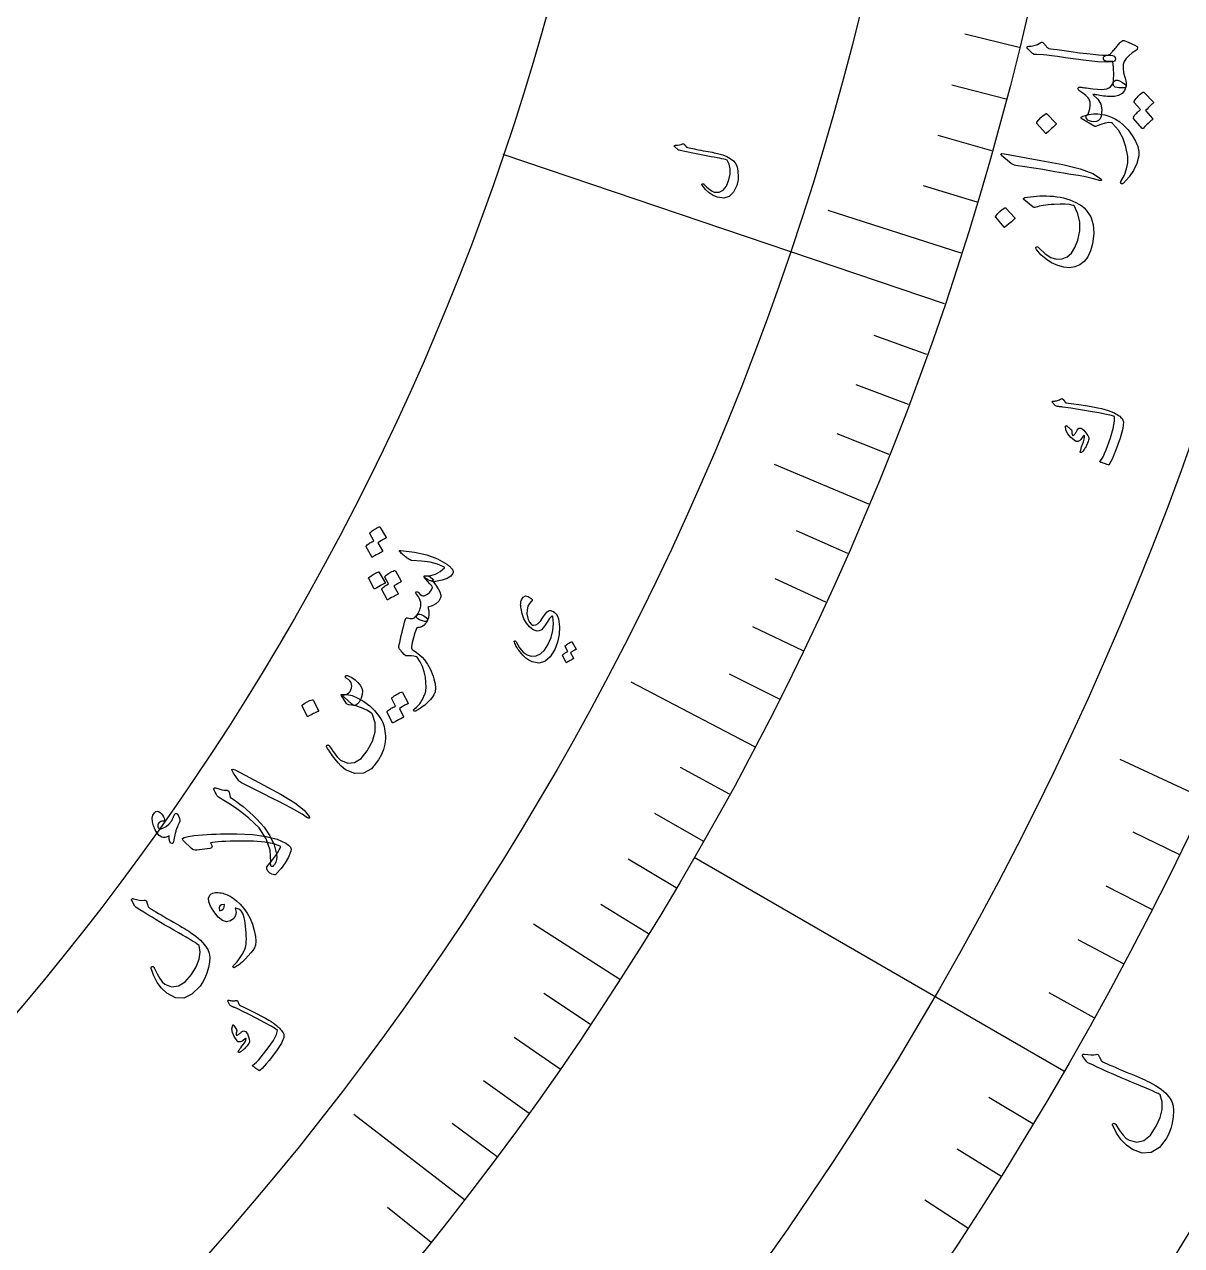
# Model space of a CAD drawing. Header units: millimetres. Extents: x -45 to 45, y -45 to 73.
# Drawn here: x 23.22 to 36.63, y -22.38 to -8.23 of the extents above; entities that cross this region are included whole.
import ezdxf

# ---------------------------------------------------------------- set-up
doc = ezdxf.new("R2010")
doc.units = ezdxf.units.MM
for name, color, linetype in [('CUT_OUTER', 1, 'Continuous'), ('ENGRAVE', 7, 'Continuous'), ('ENGRAVE_FINE', 8, 'Continuous'), ('TEXT', 5, 'Continuous')]:
    doc.layers.add(name, color=color, linetype=linetype)

msp = doc.modelspace()

# ---------------------------------------------------------------- linework, layer by layer
at = {"layer": 'CUT_OUTER'}
msp.add_arc((0, -0.0002), 44.9998, 179.74001, 0.25885, dxfattribs=at)
at = {"layer": 'ENGRAVE'}
for points in [[(33.8857, -11.4721), (28.7709, -9.7404)], [(34.0793, -10.8837), (32.536, -10.3909)], [(33.0093, -13.7926), (31.9131, -13.3346)], [(31.6876, -16.6057), (30.2526, -15.8538)], [(36.9094, -17.2111), (35.9224, -16.7509)], [(35.2689, -20.3625), (30.9821, -17.8875)], [(30.122, -19.3006), (29.1218, -18.6597)], [(28.3229, -21.8555), (27.0404, -20.8658)]]:
    msp.add_lwpolyline(points, dxfattribs=at)
for radius in [44.1, 44.1, 42.9188, 40.725, 40.725, 38.9925, 35.775, 35.775, 33.885, 30.375, 30.375]:
    msp.add_circle((0, 0), radius, dxfattribs=at)
at = {"layer": 'ENGRAVE_FINE'}
for points in [[(34.7499, -8.5028), (34.1204, -8.3488)], [(34.5978, -9.1018), (33.9711, -8.9369)], [(34.4353, -9.6984), (33.8116, -9.5227)], [(34.2625, -10.2924), (33.6419, -10.106)], [(33.6819, -12.0573), (33.0718, -11.8389)], [(33.4679, -12.6393), (32.8617, -12.4104)], [(33.2437, -13.2178), (32.6415, -12.9784)], [(32.7649, -14.3636), (32.1714, -14.1035)], [(32.5104, -14.9306), (31.9215, -14.6602)], [(32.246, -15.4934), (31.6619, -15.2128)], [(31.9717, -16.0518), (31.3926, -15.7611)], [(31.3937, -17.1549), (30.825, -16.8441)], [(31.0901, -17.6991), (30.5269, -17.3785)], [(36.6034, -17.8527), (36.0695, -17.5923)], [(30.7769, -18.2382), (30.2194, -17.9079)], [(36.2862, -18.4888), (35.757, -18.2191)], [(30.4542, -18.7721), (29.9026, -18.4321)], [(35.958, -19.1192), (35.4336, -18.8404)], [(29.7806, -19.8235), (29.2411, -19.4644)], [(35.6189, -19.7439), (35.0994, -19.4559)], [(29.4298, -20.3405), (28.8967, -19.9721)], [(29.0699, -20.8517), (28.5433, -20.474)], [(34.9081, -20.9749), (34.399, -20.669)], [(28.7009, -21.3567), (28.181, -20.9699)], [(34.5368, -21.581), (34.033, -21.2662)], [(34.1549, -22.1804), (33.6567, -21.8569)], [(27.9361, -22.3478), (27.4301, -21.943)]]:
    msp.add_lwpolyline(points, dxfattribs=at)
at = {"layer": 'TEXT'}
for points in [[(35.2456, -8.5339), (35.3539, -8.549), (35.4503, -8.5619), (35.5349, -8.5725), (35.6075, -8.5808), (35.6681, -8.5869), (35.7166, -8.5907), (35.753, -8.5922), (35.7773, -8.5915), (35.8088, -8.5895), (35.8336, -8.5934), (35.8517, -8.6033), (35.863, -8.6192), (35.8672, -8.6364), (35.864, -8.6502), (35.8533, -8.6607), (35.8353, -8.6678), (35.7718, -8.6725), (35.6592, -8.6664), (35.4975, -8.6493), (35.2866, -8.6211), (35.1963, -8.6073), (35.1241, -8.5967), (35.07, -8.5895), (35.0339, -8.5855), (34.9523, -8.5847), (34.9381, -8.5837), (34.9256, -8.5812), (34.9148, -8.5771), (34.9057, -8.5715), (34.8851, -8.5515), (34.8691, -8.536), (34.8578, -8.5249), (34.8512, -8.5182), (34.8422, -8.5056), (34.8401, -8.4964), (34.8449, -8.4906), (34.8567, -8.4883), (34.8889, -8.4867), (34.9239, -8.479), (34.9616, -8.4653), (35.0022, -8.4454), (35.0102, -8.4419), (35.0174, -8.4412), (35.024, -8.4435), (35.0299, -8.4486), (35.0367, -8.4561), (35.043, -8.4633), (35.0489, -8.47), (35.0543, -8.4762), (35.0593, -8.4821), (35.0638, -8.4875), (35.0679, -8.4924), (35.0715, -8.497), (35.0779, -8.5038), (35.0846, -8.5089), (35.0918, -8.5124), (35.0993, -8.5142), (35.1163, -8.516), (35.1464, -8.5199), (35.1895, -8.5259), (35.2456, -8.5339)], [(35.7257, -8.6359), (35.7288, -8.6158), (35.7375, -8.6015), (35.752, -8.593), (35.7722, -8.5903), (35.7821, -8.5892), (35.7926, -8.5849), (35.8036, -8.5775), (35.8151, -8.5668), (35.8215, -8.5598), (35.8286, -8.5522), (35.8364, -8.5438), (35.845, -8.5347), (35.8541, -8.5249), (35.8634, -8.5142), (35.8731, -8.5027), (35.883, -8.4904), (35.9017, -8.4674), (35.9171, -8.4494), (35.9293, -8.4365), (35.9384, -8.4286), (35.9459, -8.4236), (35.9531, -8.4209), (35.9599, -8.4206), (35.9664, -8.4227), (36.015, -8.4416), (36.0563, -8.4594), (36.0903, -8.4762), (36.1169, -8.492), (36.1201, -8.4952), (36.1218, -8.4994), (36.1223, -8.5047), (36.1214, -8.5109), (36.1192, -8.5186), (36.1168, -8.5246), (36.1141, -8.529), (36.1111, -8.5318), (36.0616, -8.5653), (36.0212, -8.5982), (35.9901, -8.6305), (35.9681, -8.6623), (35.9566, -8.6971), (35.9543, -8.7413), (35.9612, -8.7949), (35.9773, -8.858), (35.9854, -8.8885), (35.9901, -8.9145), (35.9915, -8.9358), (35.9895, -8.9525), (35.9862, -8.96), (35.9805, -8.9655), (35.9724, -8.9691), (35.9619, -8.9707), (35.9039, -8.9708), (35.864, -8.9615), (35.8423, -8.9429), (35.8387, -8.9149), (35.8423, -8.8869), (35.8448, -8.8579), (35.8462, -8.828), (35.8464, -8.7971), (35.8454, -8.7654), (35.843, -8.7329), (35.8392, -8.6997), (35.834, -8.6657), (35.7864, -8.6646), (35.7525, -8.6593), (35.7322, -8.6497), (35.7257, -8.6359)], [(35.4339, -8.9735), (35.4387, -8.9669), (35.4456, -8.9628), (35.4544, -8.9611), (35.4654, -8.962), (35.4729, -8.9629), (35.4833, -8.9641), (35.4966, -8.9658), (35.5129, -8.9678), (35.5319, -8.9702), (35.5537, -8.973), (35.5781, -8.9761), (35.6052, -8.9796), (35.6572, -8.9855), (35.7012, -8.9877), (35.7372, -8.9861), (35.7653, -8.9806), (35.7886, -8.9712), (35.8086, -8.9571), (35.8253, -8.9383), (35.8387, -8.9149), (35.8523, -8.8934), (35.8691, -8.8818), (35.8893, -8.8802), (35.9128, -8.8886), (35.9485, -8.9082), (35.9732, -8.9251), (35.987, -8.9393), (35.99, -8.9508), (35.9713, -8.9988), (35.9423, -9.0345), (35.903, -9.0579), (35.8534, -9.069), (35.8385, -9.0697), (35.8227, -9.07), (35.8059, -9.0699), (35.7883, -9.0695), (35.7696, -9.0686), (35.75, -9.0668), (35.7293, -9.0642), (35.7076, -9.0607), (35.6866, -9.0571), (35.6679, -9.054), (35.6515, -9.0513), (35.6375, -9.0492), (35.626, -9.0474), (35.6174, -9.0461), (35.6115, -9.0451), (35.6084, -9.0444), (35.607, -9.0442), (35.606, -9.0443), (35.6055, -9.0447), (35.6055, -9.0455), (35.606, -9.0466), (35.6072, -9.0482), (35.6091, -9.0501), (35.6117, -9.0524), (35.6635, -9.1016), (35.6955, -9.159), (35.7077, -9.2246), (35.7, -9.2984), (35.6887, -9.3277), (35.6706, -9.348), (35.6456, -9.3594), (35.6138, -9.3618), (35.5866, -9.358), (35.5643, -9.3514), (35.547, -9.3422), (35.5346, -9.3302), (35.5271, -9.3176), (35.5244, -9.3062), (35.5265, -9.296), (35.5334, -9.2871), (35.5415, -9.28), (35.5477, -9.2734), (35.5519, -9.2675), (35.5542, -9.2622), (35.5684, -9.2143), (35.5741, -9.1715), (35.5713, -9.1339), (35.56, -9.1015), (35.5463, -9.0808), (35.5224, -9.0568), (35.4881, -9.0295), (35.4435, -8.999), (35.4365, -8.9938), (35.4325, -8.9878), (35.4317, -8.9811), (35.4339, -8.9735)], [(36.0836, -9.1381), (36.0821, -9.1354), (36.0816, -9.1322), (36.0821, -9.1282), (36.0837, -9.1237), (36.0941, -9.1085), (36.105, -9.0941), (36.1164, -9.0803), (36.1282, -9.0672), (36.1407, -9.0547), (36.154, -9.0428), (36.1679, -9.0313), (36.1827, -9.0204), (36.1868, -9.0186), (36.1908, -9.0183), (36.1946, -9.0196), (36.1982, -9.0224), (36.3051, -9.1361), (36.3062, -9.1388), (36.3054, -9.1421), (36.3026, -9.146), (36.2979, -9.1506), (36.2938, -9.1536), (36.2881, -9.1586), (36.2805, -9.1656), (36.2713, -9.1747), (36.2601, -9.186), (36.247, -9.1994), (36.2318, -9.215), (36.2146, -9.2328), (36.2968, -9.3228), (36.2991, -9.3266), (36.2988, -9.3306), (36.296, -9.3349), (36.2907, -9.3395), (36.2862, -9.3434), (36.2792, -9.3497), (36.2698, -9.3583), (36.2581, -9.3692), (36.2439, -9.3827), (36.2272, -9.3989), (36.208, -9.4179), (36.1863, -9.4396), (36.1831, -9.4416), (36.1803, -9.4421), (36.1778, -9.4411), (36.1758, -9.4387), (36.0754, -9.3238), (36.0738, -9.3212), (36.0733, -9.3179), (36.0739, -9.3139), (36.0755, -9.3094), (36.0837, -9.2964), (36.0926, -9.2839), (36.102, -9.2721), (36.1121, -9.2609), (36.1226, -9.2503), (36.1336, -9.2402), (36.145, -9.2307), (36.1569, -9.2217)], [(34.956, -9.3823), (34.9545, -9.3797), (34.954, -9.3765), (34.9546, -9.3726), (34.9562, -9.3682), (34.9779, -9.3398), (35.002, -9.314), (35.0285, -9.2908), (35.0574, -9.2701), (35.0614, -9.2684), (35.0651, -9.2682), (35.0683, -9.2694), (35.0712, -9.272), (35.1775, -9.3833), (35.1797, -9.387), (35.1795, -9.3909), (35.1767, -9.395), (35.1714, -9.3994), (35.1668, -9.4031), (35.1598, -9.4091), (35.1505, -9.4173), (35.1387, -9.4278), (35.1246, -9.4407), (35.1079, -9.4562), (35.0886, -9.4743), (35.0669, -9.4951), (35.0635, -9.4977), (35.0606, -9.4987), (35.0581, -9.498), (35.056, -9.4957)], [(35.9578, -10.0726), (35.9529, -10.0769), (35.9481, -10.0799), (35.9435, -10.0816), (35.9391, -10.0819), (35.9356, -10.0813), (35.9325, -10.0796), (35.9297, -10.0769), (35.9272, -10.0731), (35.926, -10.0696), (35.9262, -10.0656), (35.9276, -10.061), (35.9302, -10.0558), (35.9696, -9.9818), (35.9957, -9.9088), (36.0086, -9.837), (36.0082, -9.7663), (35.9875, -9.6518), (35.9515, -9.5495), (35.9001, -9.4595), (35.8336, -9.3818), (35.8322, -9.3806), (35.8311, -9.3795), (35.8301, -9.3786), (35.8292, -9.3779), (35.8285, -9.3773), (35.8277, -9.3769), (35.8269, -9.3765), (35.8261, -9.3762), (35.7911, -9.3728), (35.7478, -9.3786), (35.6963, -9.3937), (35.6365, -9.4179), (35.6331, -9.4184), (35.6301, -9.4184), (35.6278, -9.4179), (35.6261, -9.4169), (35.4685, -9.3236), (35.4635, -9.3166), (35.4702, -9.3084), (35.4886, -9.2991), (35.5187, -9.2886), (35.563, -9.2776), (35.6101, -9.2719), (35.6601, -9.2716), (35.7128, -9.2767), (35.7419, -9.2825), (35.7771, -9.2938), (35.8185, -9.3105), (35.8661, -9.3327), (35.9155, -9.363), (35.9642, -9.4047), (36.0121, -9.4578), (36.0592, -9.5223), (36.0985, -9.5891), (36.1243, -9.6508), (36.1366, -9.7075), (36.1355, -9.7589), (36.1139, -9.8448), (36.077, -9.9257), (36.025, -10.0017), (35.9578, -10.0726)], [(30.7586, -9.6539), (30.7561, -9.6513), (30.7547, -9.6485), (30.7542, -9.6455), (30.7548, -9.6423), (30.7563, -9.6393), (30.7588, -9.6372), (30.7622, -9.6359), (30.7665, -9.6355), (30.7915, -9.6335), (30.8137, -9.6301), (30.833, -9.625), (30.8495, -9.6185), (30.8552, -9.6168), (30.861, -9.6176), (30.8667, -9.6209), (30.8725, -9.6267), (30.8751, -9.63), (30.8776, -9.6333), (30.8801, -9.6363), (30.8824, -9.6392), (30.8846, -9.6419), (30.8867, -9.6445), (30.8884, -9.6468), (30.89, -9.6489), (30.893, -9.6526), (30.8969, -9.6558), (30.9018, -9.6585), (30.9076, -9.6607), (30.9248, -9.6648), (30.9435, -9.6691), (30.9639, -9.6734), (30.9859, -9.6778), (31.0095, -9.6824), (31.0347, -9.6873), (31.0615, -9.6923), (31.0899, -9.6976), (31.1183, -9.7025), (31.145, -9.7073), (31.1699, -9.712), (31.1931, -9.7166), (31.2145, -9.721), (31.2344, -9.7253), (31.2526, -9.7294), (31.2692, -9.7334), (31.3178, -9.7471), (31.3623, -9.7653), (31.4025, -9.7879), (31.4386, -9.8149), (31.458, -9.8365), (31.4732, -9.8651), (31.4842, -9.9009), (31.4908, -9.9438), (31.4933, -9.9888), (31.492, -10.03), (31.4869, -10.0674), (31.4781, -10.1008), (31.4403, -10.1796), (31.3904, -10.2284), (31.3285, -10.2474), (31.2546, -10.2367), (31.2039, -10.2154), (31.1574, -10.1851), (31.115, -10.1457), (31.0767, -10.0974), (31.0746, -10.0941), (31.0737, -10.0909), (31.0739, -10.088), (31.0753, -10.0853), (31.0774, -10.0827), (31.0797, -10.0809), (31.082, -10.0799), (31.0845, -10.0798), (31.0881, -10.0803), (31.0912, -10.0814), (31.094, -10.0833), (31.0965, -10.0858), (31.1325, -10.1219), (31.1643, -10.1491), (31.1919, -10.1674), (31.2154, -10.1767), (31.2723, -10.1774), (31.3197, -10.1542), (31.3576, -10.107), (31.3858, -10.0359), (31.3997, -9.968), (31.4009, -9.9071), (31.3896, -9.8531), (31.3658, -9.8061), (31.3486, -9.8015), (31.3284, -9.7967), (31.3052, -9.7914), (31.279, -9.7858), (31.2496, -9.78), (31.2171, -9.7738), (31.1814, -9.7674), (31.1426, -9.7607), (31.1026, -9.7533), (31.0633, -9.7459), (31.0248, -9.7384), (30.9869, -9.7308), (30.9497, -9.7232), (30.9132, -9.7153), (30.8774, -9.7073), (30.8424, -9.6991), (30.8082, -9.6926), (30.8045, -9.6912), (30.8012, -9.6896), (30.7982, -9.6876), (30.7955, -9.6854)], [(34.5729, -9.7776), (34.5466, -9.7534), (34.5393, -9.7378), (34.5511, -9.731), (34.582, -9.7328), (35, -9.8096), (35.2564, -9.8571), (35.4577, -9.9078), (35.6037, -9.9623), (35.6943, -10.0205), (35.7009, -10.0284), (35.7039, -10.0345), (35.7033, -10.039), (35.6991, -10.0418), (35.6934, -10.0433), (35.6865, -10.0436), (35.6783, -10.0427), (35.669, -10.0405), (35.597, -10.0203), (35.5196, -10.0021), (35.437, -9.986), (35.3491, -9.972), (35.3262, -9.9679), (35.2643, -9.9575), (35.1634, -9.9407), (35.0234, -9.9174), (34.7124, -9.8681), (34.6962, -9.8644), (34.6817, -9.8594), (34.6689, -9.8531), (34.6578, -9.8456)], [(34.8166, -10.2417), (34.8486, -10.2362), (34.8817, -10.2314), (34.9159, -10.2275), (34.9513, -10.2242), (34.988, -10.222), (35.026, -10.2211), (35.0655, -10.2214), (35.1064, -10.2231), (35.1468, -10.226), (35.1863, -10.2306), (35.225, -10.237), (35.2628, -10.2452), (35.2998, -10.2552), (35.3363, -10.267), (35.372, -10.2807), (35.4072, -10.2962), (35.4432, -10.3155), (35.4754, -10.3368), (35.5039, -10.3603), (35.5286, -10.3858), (35.5792, -10.4631), (35.6082, -10.5541), (35.6157, -10.6587), (35.6015, -10.7768), (35.5788, -10.8585), (35.5464, -10.9262), (35.5044, -10.98), (35.4529, -11.0198), (35.395, -11.0436), (35.333, -11.0531), (35.2669, -11.0482), (35.1966, -11.029), (35.126, -10.9966), (35.0616, -10.9546), (35.0032, -10.9031), (34.9509, -10.8421), (34.9455, -10.8334), (34.9433, -10.8258), (34.9444, -10.8195), (34.9487, -10.8144), (34.9555, -10.8106), (34.9632, -10.8113), (34.9718, -10.8165), (34.9812, -10.8263), (35.0503, -10.8924), (35.1177, -10.9355), (35.1835, -10.9555), (35.2477, -10.9524), (35.3059, -10.928), (35.3558, -10.8836), (35.3973, -10.8189), (35.4303, -10.7341), (35.4518, -10.626), (35.4523, -10.5242), (35.4319, -10.4289), (35.3908, -10.3401), (35.389, -10.338), (35.3861, -10.3361), (35.382, -10.3342), (35.3768, -10.3325), (35.3346, -10.3227), (35.2836, -10.3174), (35.2239, -10.3164), (35.1555, -10.3198), (35.1207, -10.3228), (35.0882, -10.326), (35.058, -10.3295), (35.0301, -10.3331), (35.0045, -10.3371), (34.9814, -10.3415), (34.9608, -10.3465), (34.9425, -10.3519), (34.9332, -10.3543), (34.925, -10.3547), (34.9181, -10.3534), (34.9124, -10.3501), (34.8044, -10.2647), (34.7986, -10.258), (34.7987, -10.2519), (34.8047, -10.2465), (34.8166, -10.2417)], [(34.4783, -10.4686), (34.4769, -10.466), (34.4765, -10.4628), (34.4772, -10.459), (34.4789, -10.4547), (34.5015, -10.4271), (34.5264, -10.4022), (34.5536, -10.38), (34.5831, -10.3604), (34.5872, -10.3589), (34.5908, -10.3587), (34.5941, -10.36), (34.5969, -10.3627), (34.6996, -10.4771), (34.7017, -10.4808), (34.7013, -10.4847), (34.6984, -10.4887), (34.693, -10.4929), (34.6883, -10.4965), (34.6811, -10.5022), (34.6715, -10.5101), (34.6595, -10.5201), (34.6449, -10.5324), (34.6277, -10.5473), (34.608, -10.5647), (34.5856, -10.5847), (34.5821, -10.5872), (34.5792, -10.588), (34.5767, -10.5873), (34.5747, -10.5849)], [(35.1457, -12.6009), (35.159, -12.5991), (35.1719, -12.5969), (35.1843, -12.5942), (35.1961, -12.591), (35.2075, -12.5872), (35.2185, -12.5829), (35.2289, -12.5779), (35.239, -12.5724), (35.2441, -12.5707), (35.2491, -12.5714), (35.2541, -12.5743), (35.259, -12.5795), (35.2839, -12.6095), (35.2867, -12.6125), (35.2891, -12.6149), (35.2912, -12.6165), (35.2929, -12.6174), (35.3844, -12.6308), (35.4669, -12.6434), (35.5403, -12.6552), (35.6048, -12.6663), (35.6601, -12.6767), (35.7063, -12.6865), (35.7433, -12.6956), (35.7711, -12.7041), (35.8227, -12.7225), (35.8387, -12.7292), (35.8545, -12.7368), (35.8701, -12.7451), (35.8855, -12.7543), (35.9006, -12.7644), (35.9155, -12.7754), (35.9301, -12.7874), (35.9445, -12.8003), (35.9581, -12.841), (35.9498, -12.9173), (35.9195, -13.0289), (35.8669, -13.1759), (35.8484, -13.221), (35.8302, -13.2624), (35.8121, -13.2998), (35.7942, -13.3335), (35.7917, -13.3362), (35.7888, -13.3378), (35.7856, -13.3381), (35.7821, -13.3374), (35.7657, -13.3323), (35.7508, -13.3276), (35.7374, -13.3233), (35.7256, -13.3193), (35.7151, -13.3156), (35.7059, -13.3121), (35.6979, -13.3089), (35.6912, -13.3059), (35.6875, -13.304), (35.6859, -13.3018), (35.6863, -13.2993), (35.6887, -13.2966), (35.7052, -13.2748), (35.7224, -13.2452), (35.7402, -13.2077), (35.7587, -13.1624), (35.8088, -13.0252), (35.8412, -12.9154), (35.8561, -12.8332), (35.8537, -12.7786), (35.8216, -12.7673), (35.7611, -12.753), (35.672, -12.7359), (35.5546, -12.7157), (35.4366, -12.6962), (35.3474, -12.6817), (35.2867, -12.6723), (35.2546, -12.668), (35.2457, -12.6671), (35.2374, -12.6663), (35.2297, -12.6655), (35.2225, -12.6647), (35.216, -12.6641), (35.2102, -12.6635), (35.2051, -12.6631), (35.2007, -12.6627), (35.1913, -12.6614), (35.1828, -12.6586), (35.1754, -12.6545), (35.1688, -12.6489), (35.1359, -12.6149), (35.1338, -12.6123), (35.1326, -12.6099), (35.1325, -12.6078), (35.1332, -12.6058), (35.1355, -12.6038), (35.1383, -12.6024), (35.1417, -12.6014), (35.1457, -12.6009)], [(35.2889, -12.8882), (35.2899, -12.8864), (35.2913, -12.885), (35.2932, -12.884), (35.2954, -12.8835), (35.2972, -12.8837), (35.299, -12.8843), (35.3009, -12.8851), (35.3028, -12.8862), (35.3504, -12.9284), (35.3551, -12.9331), (35.3584, -12.9375), (35.3604, -12.9415), (35.3609, -12.9452), (35.3599, -12.9596), (35.3607, -12.9725), (35.3635, -12.9839), (35.3681, -12.9938), (35.3714, -12.9967), (35.3762, -12.9962), (35.3825, -12.9925), (35.3902, -12.9854), (35.3944, -12.9803), (35.3985, -12.975), (35.4026, -12.9695), (35.4066, -12.9636), (35.4105, -12.9575), (35.4144, -12.951), (35.4184, -12.9442), (35.4223, -12.9369), (35.443, -12.9145), (35.4689, -12.9143), (35.4999, -12.9364), (35.536, -12.9808), (35.5455, -12.9972), (35.5521, -13.0122), (35.5559, -13.0259), (35.5566, -13.0382), (35.5548, -13.0507), (35.5499, -13.0671), (35.5419, -13.0875), (35.5308, -13.1117), (35.5248, -13.124), (35.5187, -13.1355), (35.5124, -13.1462), (35.506, -13.156), (35.4997, -13.1652), (35.4935, -13.1737), (35.4876, -13.1815), (35.482, -13.1887), (35.4773, -13.1927), (35.4728, -13.195), (35.4684, -13.1959), (35.4641, -13.1951), (35.4602, -13.1929), (35.458, -13.1898), (35.4575, -13.1859), (35.4586, -13.1812), (35.463, -13.1662), (35.4682, -13.1494), (35.4744, -13.1307), (35.4813, -13.1101), (35.4943, -13.0716), (35.5029, -13.041), (35.5073, -13.0183), (35.5074, -13.0035), (35.5068, -13.0014), (35.5055, -12.9999), (35.5035, -12.999), (35.5008, -12.9988), (35.499, -12.9991), (35.497, -13.0003), (35.4948, -13.0023), (35.4925, -13.0052), (35.4741, -13.0328), (35.4658, -13.0441), (35.4571, -13.0531), (35.448, -13.06), (35.4385, -13.0647), (35.4283, -13.0678), (35.4187, -13.0683), (35.4098, -13.0663), (35.4015, -13.0617), (35.3492, -13.0208), (35.3131, -12.9783), (35.293, -12.9341), (35.2889, -12.8882)], [(27.2256, -14.1347), (27.2248, -14.1322), (27.225, -14.1294), (27.2262, -14.1262), (27.2284, -14.1228), (27.2401, -14.1124), (27.2521, -14.1026), (27.2644, -14.0936), (27.277, -14.0852), (27.2901, -14.0774), (27.3036, -14.0702), (27.3177, -14.0636), (27.3324, -14.0576), (27.3363, -14.057), (27.3397, -14.0576), (27.3427, -14.0594), (27.3453, -14.0625), (27.4154, -14.1793), (27.4158, -14.1818), (27.4145, -14.1843), (27.4114, -14.187), (27.4065, -14.1899), (27.4025, -14.1915), (27.3966, -14.1944), (27.3889, -14.1987), (27.3792, -14.2044), (27.3676, -14.2114), (27.3538, -14.2198), (27.3379, -14.2296), (27.3199, -14.2409), (27.3733, -14.3329), (27.3745, -14.3365), (27.3736, -14.3397), (27.3704, -14.3427), (27.365, -14.3454), (27.3603, -14.3477), (27.3532, -14.3515), (27.3436, -14.3567), (27.3315, -14.3633), (27.3168, -14.3716), (27.2995, -14.3816), (27.2795, -14.3933), (27.2569, -14.4068), (27.2538, -14.4078), (27.2513, -14.4076), (27.2494, -14.4063), (27.2481, -14.4039), (27.1837, -14.2874), (27.1829, -14.2848), (27.1831, -14.282), (27.1843, -14.2788), (27.1866, -14.2754), (27.196, -14.2663), (27.2059, -14.2578), (27.2162, -14.25), (27.2269, -14.2428), (27.2379, -14.2361), (27.2492, -14.2301), (27.2608, -14.2245), (27.2726, -14.2195)], [(27.5833, -14.3289), (27.743, -14.3477), (27.8857, -14.3806), (28.0112, -14.428), (28.1195, -14.49), (28.1266, -14.4948), (28.1338, -14.5002), (28.141, -14.5061), (28.1482, -14.5125), (28.1553, -14.5194), (28.1622, -14.5265), (28.1689, -14.5338), (28.1754, -14.5413), (28.1857, -14.5561), (28.1913, -14.5702), (28.1921, -14.5836), (28.1881, -14.5963), (28.1621, -14.6284), (28.1199, -14.6549), (28.0618, -14.6757), (27.9876, -14.6908), (27.9767, -14.6922), (27.964, -14.6914), (27.9495, -14.6883), (27.9332, -14.683), (27.9255, -14.6797), (27.9179, -14.6764), (27.9104, -14.6731), (27.9031, -14.6698), (27.8959, -14.6663), (27.889, -14.6626), (27.8823, -14.6587), (27.8758, -14.6545), (27.865, -14.6465), (27.858, -14.6392), (27.855, -14.6326), (27.8559, -14.6269), (27.8582, -14.6245), (27.8623, -14.6229), (27.8681, -14.622), (27.8758, -14.6218), (27.9328, -14.6191), (27.9873, -14.6034), (28.0393, -14.5747), (28.0888, -14.5328), (28.0904, -14.5291), (28.0893, -14.5253), (28.0857, -14.5215), (28.0795, -14.5176), (28.0078, -14.4881), (27.9227, -14.4666), (27.8243, -14.453), (27.7125, -14.4472), (27.7048, -14.445), (27.6934, -14.4394), (27.6782, -14.4303), (27.6591, -14.4177), (27.6483, -14.4101), (27.6375, -14.4019), (27.6266, -14.3932), (27.6157, -14.384), (27.6048, -14.3744), (27.5941, -14.3649), (27.5835, -14.3552), (27.573, -14.3456), (27.5705, -14.3431), (27.5693, -14.3403), (27.5692, -14.3373), (27.5704, -14.3341), (27.5722, -14.3317), (27.575, -14.3301), (27.5787, -14.3292), (27.5833, -14.3289)], [(27.4008, -14.6395), (27.4, -14.6369), (27.4002, -14.6341), (27.4015, -14.6309), (27.4037, -14.6274), (27.4157, -14.617), (27.4279, -14.6073), (27.4404, -14.5982), (27.4532, -14.5898), (27.4663, -14.582), (27.4801, -14.5749), (27.4943, -14.5683), (27.5091, -14.5623), (27.513, -14.5617), (27.5165, -14.5623), (27.5194, -14.5642), (27.522, -14.5674), (27.5903, -14.6858), (27.5907, -14.6883), (27.5893, -14.6909), (27.5861, -14.6936), (27.5812, -14.6964), (27.5778, -14.6982), (27.5726, -14.7011), (27.5656, -14.705), (27.5567, -14.7099), (27.546, -14.716), (27.5336, -14.7231), (27.5196, -14.7314), (27.5038, -14.7409), (27.554, -14.8279), (27.5545, -14.8313), (27.5531, -14.8344), (27.5496, -14.8372), (27.5441, -14.8398), (27.5394, -14.8421), (27.5322, -14.8459), (27.5224, -14.8511), (27.5102, -14.8577), (27.4954, -14.8659), (27.4778, -14.8759), (27.4576, -14.8877), (27.4347, -14.9012), (27.4315, -14.9022), (27.429, -14.902), (27.4271, -14.9006), (27.4259, -14.8981), (27.3646, -14.7808), (27.3639, -14.7783), (27.3641, -14.7754), (27.3654, -14.7722), (27.3677, -14.7688), (27.3762, -14.7614), (27.3848, -14.7542), (27.3937, -14.7473), (27.4028, -14.7406), (27.4121, -14.7342), (27.4217, -14.7283), (27.4316, -14.7228), (27.4418, -14.7179)], [(27.2121, -14.6559), (27.2113, -14.6533), (27.2115, -14.6505), (27.2128, -14.6473), (27.2151, -14.6439), (27.227, -14.6336), (27.2392, -14.6239), (27.2517, -14.6149), (27.2645, -14.6066), (27.2777, -14.599), (27.2914, -14.5919), (27.3057, -14.5854), (27.3204, -14.5796), (27.3251, -14.5787), (27.329, -14.579), (27.3319, -14.5806), (27.334, -14.5834), (27.402, -14.7017), (27.4026, -14.705), (27.4012, -14.7081), (27.3977, -14.7109), (27.3922, -14.7135), (27.3875, -14.7158), (27.3804, -14.7195), (27.3707, -14.7247), (27.3585, -14.7313), (27.3437, -14.7394), (27.3262, -14.7494), (27.306, -14.761), (27.2832, -14.7744), (27.2798, -14.776), (27.277, -14.7762), (27.275, -14.7751), (27.2737, -14.7727)], [(27.8635, -14.6222), (27.8846, -14.623), (27.9063, -14.6292), (27.9286, -14.6409), (27.9514, -14.658), (27.96, -14.6659), (27.9643, -14.6712), (27.9643, -14.6741), (27.96, -14.6746), (27.9528, -14.6742), (27.9492, -14.6754), (27.949, -14.6782), (27.9523, -14.6826), (27.9887, -14.731), (28.0164, -14.7727), (28.0354, -14.8076), (28.0456, -14.8358), (28.0481, -14.8471), (28.0489, -14.858), (28.0479, -14.8687), (28.0451, -14.8791), (28.0234, -14.9164), (27.9914, -14.9468), (27.949, -14.97), (27.8964, -14.9861), (27.9076, -15.029), (27.9105, -15.07), (27.9051, -15.1089), (27.8915, -15.1458), (27.8817, -15.1526), (27.8631, -15.1527), (27.8358, -15.146), (27.7998, -15.1326), (27.7801, -15.1216), (27.7687, -15.1092), (27.7657, -15.0955), (27.771, -15.0803), (27.7812, -15.0638), (27.7901, -15.0478), (27.7978, -15.0323), (27.8042, -15.0174), (27.8094, -15.003), (27.8134, -14.9895), (27.8162, -14.9767), (27.8179, -14.9647), (27.8159, -14.9313), (27.8066, -14.8988), (27.7898, -14.8671), (27.7657, -14.8362), (27.7588, -14.8278), (27.7559, -14.8206), (27.7571, -14.8147), (27.7623, -14.8102), (27.7698, -14.8073), (27.777, -14.8077), (27.784, -14.8114), (27.7907, -14.8184), (27.8093, -14.8383), (27.826, -14.8511), (27.8409, -14.8569), (27.8539, -14.8556), (27.8931, -14.8346), (27.9223, -14.8113), (27.9414, -14.7857), (27.9506, -14.7579), (27.9503, -14.7558), (27.9493, -14.7529), (27.9477, -14.7492), (27.9454, -14.7448), (27.9387, -14.7357), (27.9217, -14.7154), (27.8945, -14.6839), (27.857, -14.6412), (27.8556, -14.6392), (27.8547, -14.6365), (27.8543, -14.6333), (27.8545, -14.6296), (27.8556, -14.6268), (27.8575, -14.6247), (27.8601, -14.6231), (27.8635, -14.6222)], [(29.0998, -14.9191), (29.0751, -14.9433), (29.0579, -14.9756), (29.0484, -15.0161), (29.0464, -15.0649), (29.0509, -15.0988), (29.061, -15.1304), (29.0765, -15.1597), (29.0976, -15.1865), (29.1025, -15.1906), (29.1082, -15.1937), (29.1147, -15.1958), (29.122, -15.1969), (29.1487, -15.1926), (29.1758, -15.1762), (29.2031, -15.1475), (29.2308, -15.1065), (29.2575, -15.0659), (29.2819, -15.0389), (29.304, -15.0255), (29.3237, -15.0259), (29.3571, -15.0419), (29.3832, -15.0635), (29.4018, -15.0907), (29.413, -15.1234), (29.4239, -15.2149), (29.4202, -15.3047), (29.4018, -15.3927), (29.3688, -15.4788), (29.316, -15.564), (29.2547, -15.616), (29.1849, -15.6349), (29.1069, -15.6207), (29.0698, -15.6024), (29.033, -15.5758), (28.9966, -15.5411), (28.9605, -15.4982), (28.9511, -15.485), (28.9423, -15.4719), (28.934, -15.4589), (28.9262, -15.4459), (28.919, -15.4329), (28.9122, -15.4199), (28.9059, -15.4067), (28.9001, -15.3934), (28.8982, -15.387), (28.8985, -15.3823), (28.9011, -15.3793), (28.9059, -15.3781), (28.9108, -15.3787), (28.915, -15.3804), (28.9186, -15.3834), (28.9216, -15.3876), (28.9613, -15.4562), (29.0032, -15.5066), (29.0472, -15.539), (29.0935, -15.5532), (29.1518, -15.5503), (29.2038, -15.5279), (29.2492, -15.4861), (29.2882, -15.4248), (29.3249, -15.3392), (29.3468, -15.2564), (29.3539, -15.1765), (29.3464, -15.0995), (29.345, -15.0945), (29.3425, -15.0915), (29.3389, -15.0907), (29.3342, -15.0921), (29.3221, -15.1013), (29.3062, -15.1199), (29.2866, -15.1479), (29.2632, -15.1854), (29.2377, -15.2225), (29.2128, -15.248), (29.1885, -15.2619), (29.1648, -15.2641), (29.1413, -15.2586), (29.1188, -15.2486), (29.0972, -15.2343), (29.0766, -15.2157), (29.0404, -15.1711), (29.0118, -15.1209), (28.9909, -15.0648), (28.9777, -15.003), (28.9752, -14.9872), (28.9736, -14.9722), (28.973, -14.9582), (28.9733, -14.9451), (28.9745, -14.9329), (28.9765, -14.9217), (28.9793, -14.9115), (28.9828, -14.9023), (29.0036, -14.8697), (29.0295, -14.8564), (29.0604, -14.8624), (29.0964, -14.8878), (29.1048, -14.8973), (29.1081, -14.9057), (29.1064, -14.913), (29.0998, -14.9191)], [(27.893, -15.1431), (27.8805, -15.1638), (27.8674, -15.1813), (27.8537, -15.1956), (27.8393, -15.2067), (27.832, -15.2112), (27.8244, -15.2149), (27.8162, -15.2179), (27.8077, -15.22), (27.7987, -15.2216), (27.7895, -15.223), (27.78, -15.2241), (27.7702, -15.2249), (27.7477, -15.2856), (27.7297, -15.3428), (27.7161, -15.3963), (27.7071, -15.4462), (27.7071, -15.4578), (27.7103, -15.4678), (27.7168, -15.4764), (27.7265, -15.4834), (27.7673, -15.5106), (27.8027, -15.5384), (27.8328, -15.5667), (27.8576, -15.5956), (27.8756, -15.6206), (27.8924, -15.6464), (27.9082, -15.6731), (27.9228, -15.7006), (27.9361, -15.7289), (27.9482, -15.7579), (27.959, -15.7877), (27.9684, -15.8183), (27.9816, -15.8748), (27.9857, -15.9244), (27.9809, -15.9669), (27.9672, -16.0023), (27.9475, -16.0326), (27.9235, -16.0623), (27.8951, -16.0916), (27.8624, -16.1203), (27.8451, -16.1336), (27.829, -16.1455), (27.814, -16.1561), (27.8001, -16.1653), (27.7874, -16.1732), (27.7759, -16.18), (27.7656, -16.1857), (27.7565, -16.1903), (27.7497, -16.1924), (27.7438, -16.1924), (27.7386, -16.1903), (27.7341, -16.1863), (27.7315, -16.1811), (27.7318, -16.1759), (27.735, -16.1706), (27.7411, -16.1652), (27.7657, -16.1443), (27.7864, -16.1244), (27.8031, -16.1057), (27.8159, -16.088), (27.822, -16.0785), (27.8281, -16.0683), (27.8343, -16.0573), (27.8404, -16.0455), (27.8466, -16.0329), (27.8527, -16.0196), (27.8589, -16.0054), (27.865, -15.9905), (27.8739, -15.9566), (27.8775, -15.9134), (27.8758, -15.861), (27.8688, -15.7994), (27.8554, -15.7351), (27.835, -15.6748), (27.8075, -15.6184), (27.7729, -15.5659), (27.7715, -15.5638), (27.7697, -15.5623), (27.7675, -15.5615), (27.7649, -15.5614), (27.7348, -15.5545), (27.7063, -15.5506), (27.6796, -15.55), (27.6546, -15.5525), (27.641, -15.5494), (27.6223, -15.5352), (27.5986, -15.5098), (27.5698, -15.4731), (27.565, -15.4644), (27.5623, -15.4553), (27.5615, -15.4458), (27.5627, -15.4358), (27.5713, -15.3945), (27.5801, -15.354), (27.589, -15.3142), (27.5981, -15.2752), (27.6075, -15.2369), (27.6175, -15.1991), (27.628, -15.1618), (27.639, -15.1251), (27.6424, -15.1167), (27.6473, -15.1114), (27.6536, -15.1089), (27.6614, -15.1095), (27.6769, -15.1145), (27.6918, -15.1174), (27.7061, -15.1182), (27.7198, -15.117), (27.7326, -15.1125), (27.7457, -15.1045), (27.759, -15.0929), (27.7724, -15.0777), (27.7807, -15.071), (27.7912, -15.0678), (27.804, -15.068), (27.8191, -15.0716), (27.8348, -15.0777), (27.8497, -15.0855), (27.8636, -15.095), (27.8766, -15.1062), (27.8865, -15.1173), (27.8926, -15.1271), (27.8947, -15.1357), (27.893, -15.1431)], [(29.4887, -15.4429), (29.4882, -15.4412), (29.4883, -15.4393), (29.4892, -15.4371), (29.4907, -15.4347), (29.4988, -15.4274), (29.507, -15.4206), (29.5154, -15.4143), (29.524, -15.4084), (29.5328, -15.403), (29.542, -15.3979), (29.5516, -15.3933), (29.5616, -15.389), (29.5642, -15.3886), (29.5665, -15.389), (29.5685, -15.3902), (29.5701, -15.3923), (29.6157, -15.4721), (29.6159, -15.4737), (29.615, -15.4755), (29.6129, -15.4774), (29.6096, -15.4794), (29.6069, -15.4805), (29.6029, -15.4826), (29.5976, -15.4856), (29.5911, -15.4895), (29.5831, -15.4944), (29.5738, -15.5003), (29.563, -15.5072), (29.5507, -15.5151), (29.5855, -15.5778), (29.5862, -15.5803), (29.5856, -15.5825), (29.5834, -15.5846), (29.5797, -15.5865), (29.5766, -15.5881), (29.5717, -15.5908), (29.5652, -15.5944), (29.557, -15.5991), (29.5471, -15.6049), (29.5353, -15.6119), (29.5217, -15.6202), (29.5064, -15.6297), (29.5043, -15.6304), (29.5026, -15.6303), (29.5013, -15.6294), (29.5005, -15.6277), (29.4586, -15.5483), (29.4581, -15.5466), (29.4582, -15.5446), (29.4591, -15.5424), (29.4606, -15.54), (29.4671, -15.5337), (29.4739, -15.5278), (29.4809, -15.5223), (29.4882, -15.5172), (29.4957, -15.5126), (29.5033, -15.5083), (29.5112, -15.5044), (29.5191, -15.5009)], [(26.9425, -15.7856), (26.9473, -15.7798), (26.953, -15.7768), (26.9597, -15.7766), (26.9675, -15.7792), (27.015, -15.8033), (27.0552, -15.8301), (27.0881, -15.8594), (27.1138, -15.8913), (27.1311, -15.9255), (27.1388, -15.9616), (27.1369, -15.9997), (27.1255, -16.0397), (27.114, -16.0657), (27.0998, -16.0884), (27.0829, -16.1076), (27.0633, -16.1235), (27.0536, -16.1273), (27.0423, -16.1261), (27.0295, -16.12), (27.0152, -16.109), (26.9273, -16.0302), (26.9207, -16.0241), (26.9164, -16.0188), (26.9143, -16.0141), (26.9144, -16.0101), (26.9166, -16.0069), (26.9205, -16.0044), (26.9261, -16.0028), (26.9335, -16.002), (26.9505, -15.9987), (26.9665, -15.9911), (26.9815, -15.9792), (26.9956, -15.9629), (27.007, -15.944), (27.0139, -15.9243), (27.0165, -15.9038), (27.0147, -15.8825), (27.0076, -15.8608), (26.9947, -15.8413), (26.9762, -15.8239), (26.952, -15.8087), (26.945, -15.8035), (26.9411, -15.7979), (26.9403, -15.792), (26.9425, -15.7856)], [(27.4801, -16.047), (27.4794, -16.0443), (27.4798, -16.0414), (27.4812, -16.0382), (27.4837, -16.0348), (27.4962, -16.0245), (27.5089, -16.0149), (27.5219, -16.006), (27.5352, -15.9978), (27.5488, -15.9903), (27.5629, -15.9834), (27.5776, -15.9771), (27.5928, -15.9714), (27.5967, -15.9709), (27.6001, -15.9717), (27.603, -15.9737), (27.6054, -15.977), (27.6683, -16.0994), (27.6686, -16.1019), (27.6671, -16.1045), (27.6638, -16.1072), (27.6586, -16.1099), (27.6545, -16.1114), (27.6484, -16.1143), (27.6403, -16.1184), (27.6302, -16.1239), (27.618, -16.1307), (27.6036, -16.1388), (27.5869, -16.1484), (27.568, -16.1593), (27.6157, -16.2556), (27.6167, -16.2594), (27.6155, -16.2627), (27.6121, -16.2657), (27.6065, -16.2682), (27.6017, -16.2704), (27.5942, -16.2741), (27.5842, -16.2791), (27.5716, -16.2855), (27.5563, -16.2934), (27.5381, -16.3031), (27.5172, -16.3145), (27.4935, -16.3275), (27.4903, -16.3284), (27.4878, -16.3282), (27.486, -16.3268), (27.4849, -16.3242), (27.4278, -16.2023), (27.4271, -16.1997), (27.4275, -16.1968), (27.4289, -16.1936), (27.4314, -16.1901), (27.4415, -16.1811), (27.4521, -16.1727), (27.4629, -16.165), (27.4742, -16.158), (27.4858, -16.1516), (27.4976, -16.1457), (27.5095, -16.1404), (27.5217, -16.1357)], [(26.4424, -16.1292), (26.4417, -16.1266), (26.4421, -16.1238), (26.4435, -16.1207), (26.446, -16.1173), (26.4714, -16.0987), (26.4982, -16.0828), (26.5265, -16.0697), (26.5561, -16.0594), (26.5599, -16.059), (26.563, -16.0597), (26.5655, -16.0615), (26.5673, -16.0644), (26.6296, -16.185), (26.6306, -16.1887), (26.6294, -16.192), (26.626, -16.1948), (26.6205, -16.1972), (26.6157, -16.1992), (26.6083, -16.2025), (26.5983, -16.2072), (26.5858, -16.2131), (26.5705, -16.2205), (26.5525, -16.2295), (26.5318, -16.2401), (26.5082, -16.2523), (26.5047, -16.2537), (26.5019, -16.2538), (26.5, -16.2526), (26.4988, -16.2501)], [(27.1573, -16.0816), (27.2238, -16.1317), (27.2804, -16.1849), (27.3271, -16.2413), (27.364, -16.3009), (27.3742, -16.3232), (27.383, -16.3466), (27.3904, -16.3711), (27.3964, -16.3967), (27.4009, -16.4235), (27.4038, -16.4514), (27.4052, -16.4807), (27.405, -16.5112), (27.3986, -16.5731), (27.3834, -16.6345), (27.3592, -16.6953), (27.326, -16.7555), (27.2427, -16.8582), (27.1509, -16.9113), (27.0511, -16.9151), (26.9433, -16.8696), (26.9184, -16.8511), (26.8902, -16.8245), (26.8586, -16.7901), (26.8237, -16.7477), (26.8085, -16.7283), (26.7943, -16.7095), (26.7809, -16.6912), (26.7684, -16.6735), (26.7567, -16.6564), (26.7457, -16.6396), (26.7355, -16.6234), (26.726, -16.6076), (26.724, -16.6032), (26.7233, -16.5988), (26.7241, -16.5943), (26.7262, -16.5898), (26.7285, -16.587), (26.7315, -16.585), (26.735, -16.5838), (26.7391, -16.5835), (26.743, -16.5838), (26.7468, -16.5855), (26.7507, -16.5886), (26.7547, -16.5931), (26.7762, -16.6251), (26.7961, -16.6539), (26.8145, -16.6795), (26.8315, -16.702), (26.8471, -16.7212), (26.8615, -16.737), (26.8749, -16.7493), (26.8871, -16.7583), (26.9697, -16.7927), (27.0485, -16.7867), (27.1234, -16.7401), (27.1941, -16.6529), (27.2547, -16.5382), (27.2855, -16.4297), (27.2864, -16.3276), (27.2576, -16.2321), (27.2557, -16.2284), (27.2529, -16.2244), (27.2492, -16.2201), (27.2445, -16.2154), (27.1911, -16.1793), (27.1301, -16.1513), (27.0617, -16.1315), (26.9857, -16.1198), (26.9772, -16.1188), (26.9694, -16.1159), (26.9624, -16.1109), (26.9561, -16.1039), (26.8957, -16.0148), (26.8914, -16.0078), (26.8906, -16.0025), (26.8931, -15.9991), (26.899, -15.9974), (26.9572, -15.9979), (27.0196, -16.012), (27.0864, -16.0399), (27.1573, -16.0816)], [(25.6449, -16.9083), (25.6292, -16.8809), (25.6272, -16.8659), (25.639, -16.8633), (25.6645, -16.873), (25.9955, -17.0492), (26.1986, -17.1576), (26.3543, -17.254), (26.4625, -17.3387), (26.5232, -17.4119), (26.5266, -17.4202), (26.5275, -17.4262), (26.5258, -17.4298), (26.5216, -17.431), (26.5164, -17.4308), (26.5105, -17.4292), (26.5039, -17.4263), (26.4966, -17.4219), (26.4414, -17.3857), (26.3812, -17.3498), (26.316, -17.3142), (26.2458, -17.2789), (26.2277, -17.2694), (26.1784, -17.2441), (26.098, -17.203), (25.9865, -17.1461), (25.7381, -17.0217), (25.7254, -17.0142), (25.7146, -17.0061), (25.7055, -16.9974), (25.6982, -16.9881)], [(26.1433, -17.8505), (26.1463, -17.8818), (26.1436, -17.9116), (26.135, -17.9401), (26.1207, -17.9672), (26.11, -17.981), (26.1005, -17.9897), (26.0924, -17.9931), (26.0855, -17.9914), (26.0797, -17.9846), (26.0763, -17.9739), (26.0751, -17.9591), (26.0762, -17.9403), (26.0705, -17.8022), (26.0257, -17.6706), (25.9419, -17.5454), (25.8195, -17.4266), (25.7458, -17.3683), (25.6701, -17.3135), (25.5923, -17.2621), (25.5125, -17.214), (25.4894, -17.2), (25.4717, -17.1878), (25.4597, -17.1773), (25.4531, -17.1685), (25.446, -17.1544), (25.4397, -17.142), (25.4341, -17.1312), (25.4293, -17.122), (25.4252, -17.1143), (25.422, -17.1081), (25.4197, -17.1034), (25.4182, -17.1002), (25.417, -17.0949), (25.417, -17.0904), (25.418, -17.0867), (25.4202, -17.0836), (25.4243, -17.0808), (25.4282, -17.0792), (25.432, -17.0788), (25.4356, -17.0797), (25.4753, -17.0929), (25.5085, -17.1018), (25.5352, -17.1062), (25.5554, -17.1063), (25.5701, -17.1059), (25.5815, -17.1099), (25.5896, -17.118), (25.5943, -17.1305), (25.6077, -17.1899), (25.6442, -17.2135), (25.6812, -17.2394), (25.7186, -17.2675), (25.7564, -17.2978), (25.7949, -17.3304), (25.834, -17.3652), (25.8738, -17.4021), (25.9144, -17.4413), (26.0003, -17.5376), (26.0672, -17.6379), (26.1149, -17.7422), (26.1433, -17.8505)], [(25.0228, -17.4668), (25.0148, -17.4848), (25.0075, -17.5014), (25.0007, -17.5169), (24.9946, -17.5311), (24.9893, -17.544), (24.9849, -17.5556), (24.9813, -17.5659), (24.9787, -17.575), (24.9763, -17.5844), (24.9736, -17.5958), (24.9704, -17.6093), (24.967, -17.6247), (24.9632, -17.6422), (24.9592, -17.6618), (24.9549, -17.6835), (24.9504, -17.7074), (24.9477, -17.7165), (24.9433, -17.7228), (24.9371, -17.7262), (24.9291, -17.7268), (24.9152, -17.7206), (24.906, -17.7035), (24.9015, -17.6755), (24.9017, -17.6365), (24.8759, -17.6482), (24.8526, -17.6543), (24.8318, -17.6549), (24.8135, -17.6501), (24.7855, -17.6317), (24.7606, -17.6042), (24.7386, -17.5676), (24.7195, -17.5219), (24.7068, -17.4746), (24.7042, -17.4334), (24.7114, -17.3981), (24.7287, -17.3687), (24.7437, -17.356), (24.7595, -17.3514), (24.7762, -17.3547), (24.7939, -17.3661), (24.8105, -17.3818), (24.8244, -17.3982), (24.8354, -17.4153), (24.8436, -17.4332), (24.8476, -17.4482), (24.8466, -17.4587), (24.8406, -17.4648), (24.8295, -17.4665), (24.8146, -17.4667), (24.8014, -17.47), (24.79, -17.4764), (24.7804, -17.4858), (24.7724, -17.4972), (24.7679, -17.5089), (24.7668, -17.5211), (24.7691, -17.5336), (24.7743, -17.5453), (24.7816, -17.5528), (24.7909, -17.5562), (24.8023, -17.5553), (24.835, -17.5451), (24.8667, -17.5269), (24.8972, -17.5006), (24.9266, -17.4662), (24.9287, -17.4629), (24.9308, -17.4591), (24.933, -17.4547), (24.9353, -17.4498), (24.9376, -17.4444), (24.9401, -17.4385), (24.9428, -17.4323), (24.9457, -17.4256), (24.9489, -17.4184), (24.9518, -17.4119), (24.9543, -17.406), (24.9565, -17.4008), (24.9585, -17.3962), (24.9603, -17.3922), (24.9622, -17.3889), (24.9639, -17.3862), (24.9679, -17.3815), (24.9724, -17.3786), (24.9773, -17.3773), (24.9827, -17.3777), (24.9874, -17.3788), (24.9914, -17.3806), (24.9947, -17.383), (24.9974, -17.3861), (25.0119, -17.4136), (25.0209, -17.4362), (25.0246, -17.454), (25.0228, -17.4668)], [(26.0333, -17.9945), (26.067, -17.9538), (26.0967, -17.9162), (26.1223, -17.882), (26.1439, -17.851), (26.1616, -17.8232), (26.1756, -17.7988), (26.1858, -17.7775), (26.1923, -17.7596), (26.1135, -17.7294), (26.0083, -17.709), (25.8767, -17.698), (25.7188, -17.6962), (25.6595, -17.6972), (25.605, -17.6985), (25.5551, -17.7001), (25.5099, -17.7022), (25.4694, -17.7048), (25.4338, -17.7079), (25.4029, -17.7116), (25.3769, -17.7158), (25.3965, -17.757), (25.3949, -17.7676), (25.3901, -17.7754), (25.3821, -17.7806), (25.3708, -17.783), (25.2191, -17.8027), (25.2026, -17.8027), (25.1873, -17.7995), (25.1732, -17.7929), (25.1602, -17.783), (25.0639, -17.6895), (25.0574, -17.6825), (25.0536, -17.6763), (25.0526, -17.6709), (25.0542, -17.6663), (25.0749, -17.6539), (25.1205, -17.6429), (25.1908, -17.6334), (25.286, -17.625), (25.3395, -17.6212), (25.3919, -17.6179), (25.4433, -17.6153), (25.4936, -17.6133), (25.5428, -17.6119), (25.591, -17.6113), (25.6381, -17.6113), (25.6842, -17.612), (25.8671, -17.6221), (26.0229, -17.6434), (26.1517, -17.6763), (26.2532, -17.7212), (26.2843, -17.7434), (26.3042, -17.7662), (26.3129, -17.7896), (26.3104, -17.8136), (26.281, -17.8823), (26.2429, -17.9493), (26.1961, -18.0146), (26.1405, -18.078), (26.1351, -18.0836), (26.1298, -18.0874), (26.1246, -18.0895), (26.1195, -18.0897), (26.0879, -18.0798), (26.0629, -18.0649), (26.0444, -18.045), (26.0324, -18.02), (26.0299, -18.011), (26.0292, -18.0038), (26.0303, -17.9983), (26.0333, -17.9945)], [(24.4654, -18.3869), (24.4633, -18.382), (24.4626, -18.3773), (24.4635, -18.3729), (24.4658, -18.3686), (24.4694, -18.3653), (24.4739, -18.3636), (24.4793, -18.3635), (24.4857, -18.365), (24.522, -18.3749), (24.555, -18.3812), (24.5847, -18.3839), (24.6113, -18.3829), (24.6202, -18.3834), (24.6279, -18.3874), (24.6344, -18.3949), (24.6397, -18.406), (24.6417, -18.412), (24.6437, -18.4178), (24.6456, -18.4233), (24.6475, -18.4286), (24.6493, -18.4335), (24.6509, -18.4381), (24.6523, -18.4423), (24.6535, -18.4461), (24.6559, -18.4528), (24.6598, -18.4592), (24.6654, -18.4655), (24.6725, -18.4715), (24.6947, -18.4859), (24.7191, -18.5012), (24.7457, -18.5175), (24.7746, -18.5348), (24.8057, -18.5532), (24.8389, -18.5726), (24.8742, -18.5932), (24.9117, -18.6148), (24.9495, -18.636), (24.9849, -18.6561), (25.0178, -18.6751), (25.0482, -18.6932), (25.0763, -18.7102), (25.1023, -18.7262), (25.126, -18.7411), (25.1476, -18.755), (25.2095, -18.7987), (25.2633, -18.8465), (25.3089, -18.8986), (25.3464, -18.9549), (25.3631, -18.9951), (25.3702, -19.0433), (25.3676, -19.0995), (25.3554, -19.1636), (25.3361, -19.2287), (25.3133, -19.2865), (25.2872, -19.3369), (25.2578, -19.3799), (25.1642, -19.4723), (25.0687, -19.5161), (24.9715, -19.5115), (24.8728, -19.4587), (24.8122, -19.4028), (24.762, -19.3362), (24.7222, -19.2591), (24.6927, -19.1716), (24.6915, -19.1658), (24.6918, -19.1609), (24.6936, -19.1569), (24.6969, -19.1537), (24.7012, -19.1511), (24.7053, -19.1497), (24.7091, -19.1496), (24.7127, -19.1507), (24.7174, -19.1532), (24.7213, -19.1564), (24.7243, -19.1604), (24.7265, -19.1652), (24.759, -19.2345), (24.79, -19.2891), (24.8197, -19.329), (24.8481, -19.3541), (24.928, -19.384), (25.0068, -19.3752), (25.0844, -19.3277), (25.1604, -19.2413), (25.2142, -19.1523), (25.2467, -19.0666), (25.2579, -18.9845), (25.2478, -18.906), (25.2258, -18.891), (25.1997, -18.874), (25.1694, -18.855), (25.1351, -18.834), (25.0966, -18.811), (25.0537, -18.786), (25.0065, -18.7591), (24.9549, -18.7301), (24.9021, -18.6997), (24.8503, -18.6695), (24.7995, -18.6396), (24.7497, -18.6099), (24.701, -18.5804), (24.6533, -18.551), (24.6068, -18.5217), (24.5614, -18.4926), (24.5164, -18.4661), (24.5119, -18.4624), (24.508, -18.4584), (24.5047, -18.4542), (24.5021, -18.4497)], [(25.4156, -18.5121), (25.3797, -18.4516), (25.3602, -18.4003), (25.3571, -18.3582), (25.3703, -18.3253), (25.3861, -18.31), (25.4076, -18.2997), (25.4348, -18.2945), (25.4677, -18.2944), (25.4857, -18.2958), (25.5033, -18.2984), (25.5206, -18.3021), (25.5375, -18.307), (25.5543, -18.3128), (25.5712, -18.3195), (25.5883, -18.3269), (25.6055, -18.3351), (25.6413, -18.3569), (25.6797, -18.3878), (25.7207, -18.4279), (25.7643, -18.4772), (25.8056, -18.5335), (25.8397, -18.5949), (25.8668, -18.6612), (25.8866, -18.7325), (25.8989, -18.8014), (25.9032, -18.8581), (25.8996, -18.9027), (25.8881, -18.9351), (25.8696, -18.9632), (25.846, -18.9938), (25.8172, -19.0269), (25.7831, -19.0623), (25.7653, -19.0799), (25.7483, -19.0957), (25.7321, -19.1099), (25.7168, -19.1224), (25.7025, -19.1334), (25.6892, -19.1432), (25.677, -19.1517), (25.6658, -19.1589), (25.6582, -19.1625), (25.6517, -19.1639), (25.6462, -19.1632), (25.6419, -19.1604), (25.6392, -19.1554), (25.6391, -19.1501), (25.6416, -19.1446), (25.6466, -19.1388), (25.6869, -19.0943), (25.722, -19.0475), (25.752, -18.9987), (25.7768, -18.9477), (25.7827, -18.9308), (25.7874, -18.9106), (25.7909, -18.8873), (25.7932, -18.8608), (25.7942, -18.8312), (25.794, -18.7984), (25.7924, -18.7625), (25.7896, -18.7234), (25.7857, -18.6843), (25.7809, -18.6484), (25.7751, -18.6157), (25.7685, -18.5862), (25.7608, -18.5599), (25.7519, -18.5369), (25.7419, -18.517), (25.7308, -18.5004), (25.7054, -18.487), (25.6856, -18.4783), (25.6715, -18.474), (25.6631, -18.4743), (25.6745, -18.5209), (25.6697, -18.5609), (25.6488, -18.5942), (25.6117, -18.6208), (25.5656, -18.6313), (25.5176, -18.6167), (25.4676, -18.5769), (25.4156, -18.5121)], [(25.5427, -18.4328), (25.5075, -18.4351), (25.4856, -18.448), (25.4773, -18.4716), (25.4823, -18.5059), (25.5074, -18.4992), (25.5259, -18.4847), (25.5377, -18.4626), (25.5427, -18.4328)], [(25.5914, -19.5417), (25.6035, -19.5439), (25.6153, -19.5455), (25.6267, -19.5465), (25.6379, -19.547), (25.6488, -19.5469), (25.6594, -19.5462), (25.6699, -19.5448), (25.6801, -19.5428), (25.685, -19.5427), (25.6892, -19.5447), (25.6927, -19.5486), (25.6954, -19.5545), (25.7088, -19.5873), (25.7103, -19.5907), (25.7118, -19.5933), (25.7132, -19.5953), (25.7144, -19.5966), (25.79, -19.6334), (25.8579, -19.6671), (25.9183, -19.6976), (25.9711, -19.7249), (26.0162, -19.7492), (26.0535, -19.7703), (26.0831, -19.7884), (26.1048, -19.8035), (26.1444, -19.8336), (26.1565, -19.8438), (26.1681, -19.8547), (26.1793, -19.8662), (26.1901, -19.8784), (26.2005, -19.8913), (26.2103, -19.905), (26.2197, -19.9194), (26.2285, -19.9345), (26.2291, -19.9736), (26.2009, -20.0374), (26.1439, -20.1258), (26.0577, -20.2386), (26.0293, -20.2726), (26.0021, -20.3034), (25.9761, -20.3309), (25.9513, -20.3551), (25.9483, -20.3567), (25.9454, -20.3573), (25.9425, -20.3567), (25.9397, -20.3551), (25.9269, -20.3462), (25.9153, -20.338), (25.9049, -20.3306), (25.8957, -20.3238), (25.8877, -20.3177), (25.8807, -20.3122), (25.8747, -20.3072), (25.8697, -20.3027), (25.867, -20.3001), (25.8662, -20.2977), (25.8672, -20.2957), (25.8701, -20.294), (25.8904, -20.2797), (25.9135, -20.2588), (25.9393, -20.2312), (25.9677, -20.197), (26.049, -20.092), (26.1073, -20.0058), (26.1429, -19.9387), (26.1558, -19.8908), (26.1312, -19.8721), (26.0827, -19.8431), (26.0103, -19.8037), (25.914, -19.7538), (25.8173, -19.7044), (25.7439, -19.6673), (25.6939, -19.6424), (25.6673, -19.6299), (25.6599, -19.6266), (25.6529, -19.6236), (25.6464, -19.6208), (25.6404, -19.6182), (25.635, -19.6158), (25.6301, -19.6137), (25.6258, -19.6119), (25.6221, -19.6104), (25.6143, -19.6067), (25.6077, -19.602), (25.6024, -19.5963), (25.5983, -19.5897), (25.5791, -19.5512), (25.578, -19.5483), (25.5777, -19.546), (25.5781, -19.544), (25.5793, -19.5425), (25.5818, -19.5415), (25.5847, -19.541), (25.5879, -19.5411), (25.5914, -19.5417)], [(25.6364, -19.83), (25.6378, -19.8287), (25.6394, -19.8278), (25.6412, -19.8275), (25.6433, -19.8277), (25.6448, -19.8284), (25.6463, -19.8293), (25.6476, -19.8306), (25.649, -19.8321), (25.6787, -19.8817), (25.6814, -19.8871), (25.683, -19.8918), (25.6836, -19.8958), (25.6831, -19.8992), (25.6782, -19.9114), (25.6754, -19.9228), (25.6746, -19.9334), (25.6759, -19.9433), (25.678, -19.9466), (25.6822, -19.9476), (25.6887, -19.9461), (25.6974, -19.9421), (25.7024, -19.9389), (25.7074, -19.9354), (25.7125, -19.9317), (25.7175, -19.9278), (25.7226, -19.9236), (25.7278, -19.919), (25.7331, -19.9141), (25.7385, -19.909), (25.7627, -19.8953), (25.7851, -19.9023), (25.8059, -19.9299), (25.8249, -19.9783), (25.8287, -19.9951), (25.8303, -20.01), (25.8297, -20.0228), (25.827, -20.0337), (25.8219, -20.044), (25.8131, -20.0569), (25.8006, -20.0723), (25.7843, -20.0903), (25.7757, -20.0993), (25.7673, -20.1075), (25.7589, -20.115), (25.7507, -20.1218), (25.7426, -20.128), (25.735, -20.1336), (25.7277, -20.1388), (25.7208, -20.1435), (25.7157, -20.1456), (25.7111, -20.1464), (25.707, -20.1459), (25.7036, -20.1441), (25.7008, -20.1411), (25.6997, -20.1378), (25.7003, -20.1343), (25.7026, -20.1305), (25.7105, -20.1188), (25.7197, -20.1057), (25.7302, -20.0912), (25.7419, -20.0752), (25.7637, -20.0454), (25.7797, -20.0213), (25.7897, -20.0029), (25.7939, -19.9901), (25.794, -19.9881), (25.7932, -19.9864), (25.7918, -19.9851), (25.7895, -19.9842), (25.7878, -19.984), (25.7858, -19.9845), (25.7833, -19.9856), (25.7805, -19.9875), (25.757, -20.0062), (25.7466, -20.0137), (25.7366, -20.0192), (25.7268, -20.0226), (25.7174, -20.0241), (25.7076, -20.0239), (25.6992, -20.0217), (25.692, -20.0175), (25.6861, -20.0112), (25.6521, -19.9615), (25.6325, -19.9147), (25.6273, -19.8709), (25.6364, -19.83)], [(35.4878, -20.1923), (35.4849, -20.1874), (35.4835, -20.1825), (35.4838, -20.1777), (35.4858, -20.1729), (35.4891, -20.1688), (35.4937, -20.1664), (35.4994, -20.1655), (35.5064, -20.1663), (35.5461, -20.1718), (35.5819, -20.1739), (35.6138, -20.1726), (35.6418, -20.168), (35.6513, -20.1673), (35.66, -20.1705), (35.6679, -20.1776), (35.675, -20.1886), (35.6779, -20.1947), (35.6808, -20.2006), (35.6836, -20.2062), (35.6863, -20.2115), (35.6888, -20.2165), (35.6911, -20.2211), (35.6932, -20.2254), (35.6949, -20.2292), (35.6983, -20.236), (35.7034, -20.2423), (35.7101, -20.2482), (35.7185, -20.2536), (35.7439, -20.2658), (35.7717, -20.2788), (35.8021, -20.2924), (35.835, -20.3068), (35.8704, -20.322), (35.9082, -20.3381), (35.9484, -20.3551), (35.991, -20.3729), (36.0338, -20.3902), (36.0739, -20.4067), (36.1113, -20.4224), (36.1459, -20.4374), (36.178, -20.4517), (36.2076, -20.4651), (36.2347, -20.4777), (36.2594, -20.4895), (36.3308, -20.5274), (36.3941, -20.5708), (36.4495, -20.6197), (36.4967, -20.6742), (36.5198, -20.7145), (36.5339, -20.7644), (36.5388, -20.8241), (36.5346, -20.8936), (36.5231, -20.9649), (36.507, -21.029), (36.4864, -21.0858), (36.4612, -21.1352), (36.3751, -21.2456), (36.2802, -21.305), (36.1769, -21.3135), (36.0651, -21.2714), (35.9932, -21.2207), (35.9309, -21.1573), (35.8781, -21.0813), (35.8348, -20.9928), (35.8327, -20.9868), (35.8324, -20.9815), (35.8337, -20.977), (35.8367, -20.9733), (35.841, -20.9699), (35.8451, -20.9679), (35.8491, -20.9672), (35.8531, -20.9679), (35.8584, -20.9698), (35.863, -20.9727), (35.8667, -20.9766), (35.8697, -20.9813), (35.9136, -21.0501), (35.954, -21.1036), (35.9909, -21.1416), (36.0244, -21.1642), (36.1131, -21.1848), (36.1952, -21.1646), (36.2706, -21.1038), (36.3391, -21.0021), (36.3838, -20.9006), (36.4065, -20.8057), (36.4071, -20.7174), (36.3858, -20.6358), (36.3605, -20.6229), (36.3306, -20.6084), (36.296, -20.5924), (36.2569, -20.5748), (36.213, -20.5556), (36.1642, -20.535), (36.1106, -20.5129), (36.0521, -20.4892), (35.9921, -20.4642), (35.9332, -20.4393), (35.8754, -20.4145), (35.8187, -20.3898), (35.7632, -20.3652), (35.7088, -20.3406), (35.6556, -20.3159), (35.6036, -20.2912), (35.5524, -20.2694), (35.5471, -20.266), (35.5424, -20.2623), (35.5384, -20.2583), (35.535, -20.254)]]:
    msp.add_lwpolyline(points, close=True, dxfattribs=at)

doc.saveas('drawing.dxf')
